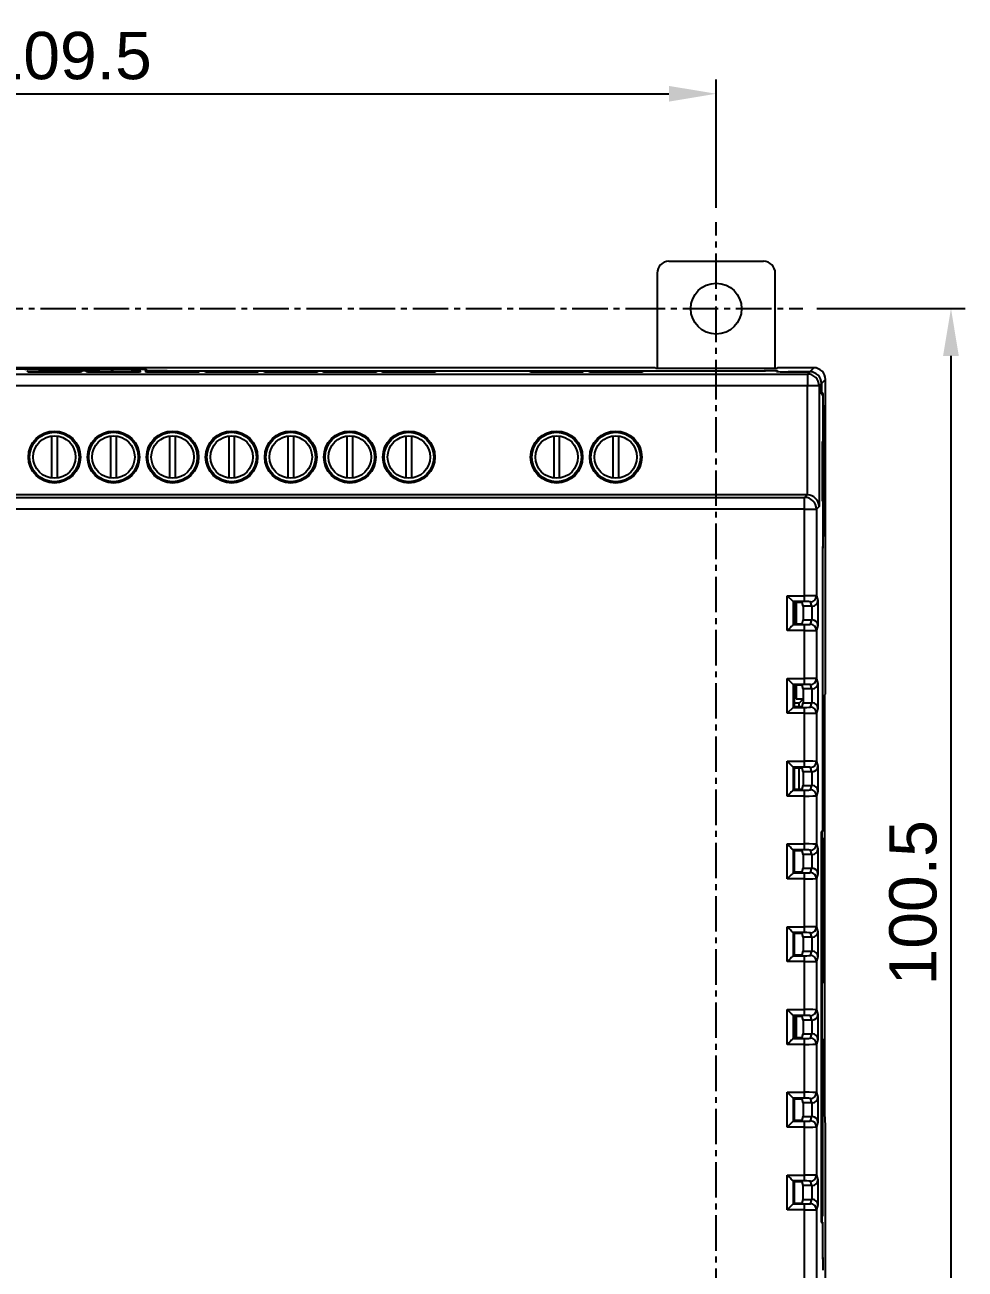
# Model space of a CAD drawing. Extents: x -197 to 433, y -280 to 31.
# Drawn here: x 353.7 to 433.3, y -76.5 to 28.8 of the extents above; entities that cross this region are included whole.
import ezdxf

# ---------------------------------------------------------------- set-up
doc = ezdxf.new("R2010")
doc.units = 0
doc.header["$LTSCALE"] = 4
doc.header["$PDMODE"] = 2
doc.header["$PDSIZE"] = 3
doc.linetypes.add('CENTER2', pattern=[1.125, 0.75, -0.125, 0.125, -0.125])
doc.layers.get('0').update_dxf_attribs({"linetype": 'CONTINUOUS'})
doc.layers.get('DEFPOINTS').update_dxf_attribs({"linetype": 'CONTINUOUS'})
doc.layers.add('1', color=1, linetype='CENTER2')
doc.layers.add('3', color=2, linetype='CONTINUOUS')
doc.styles.add('DIMENSION', font='arial.ttf')
doc.styles.get("Standard").update_dxf_attribs({"font": 'romans.shx', "bigfont": 'cadsg.shx'})
doc.dimstyles.new('STANDARD$0', dxfattribs={"dimtxt": 2, "dimasz": 1.8, "dimexe": 1, "dimexo": 1, "dimgap": 1, "dimtad": 1, "dimzin": 13, "dimdsep": 46, "dimtxsty": 'Standard', "dimcen": 0.09, "dimadec": 0, "dimazin": 0, "dimtp": 0.3, "dimtfac": 1, "dimtix": 1, "dimtmove": 2, "dimatfit": 3, "dimfxl": 1, "dimtolj": 1, "dimtzin": 13, "dimarcsym": 0})

# ---------------------------------------------------------------- blocks, each defined once
blk = doc.blocks.new('*D571')
at = {"layer": '3', "color": 2, "lineweight": -2, "transparency": 16777216}
for p, q in [((420.74, 4.76), (433.29, 4.76)), ((432.09, 0.76), (432.09, -91.75)), ((420.74, -95.75), (433.29, -95.75))]:
    blk.add_line(p, q, dxfattribs=at)
at = {"layer": '3', "color": 2, "transparency": 16777216}
for points in [[(431.42, 0.76), (432.75, 0.76), (432.09, 4.76)], [(431.42, -91.75), (432.75, -91.75), (432.09, -95.75)]]:
    blk.add_solid(points, dxfattribs=at)
at = {"layer": 'DEFPOINTS', "color": 0, "transparency": 16777216}
for p in [(419.54, 4.76), (419.54, -95.75), (432.09, -95.75)]:
    blk.add_point(p, dxfattribs=at)
at = {"layer": '3', "color": 3, "transparency": 16777216, "insert": (428.89, -45.5), "char_height": 4, "attachment_point": 5, "rotation": 90, "style": 'DIMENSION'}
blk.add_mtext('\\A1;100.5', dxfattribs=at)
blk = doc.blocks.new('*D572')
at = {"layer": '3', "color": 2, "lineweight": -2, "transparency": 16777216}
for p, q in [((302.72, 13.28), (302.72, 24.13)), ((412.22, 13.28), (412.22, 24.13)), ((306.72, 22.93), (408.22, 22.93))]:
    blk.add_line(p, q, dxfattribs=at)
at = {"layer": '3', "color": 2, "transparency": 16777216}
for points in [[(306.72, 23.59), (306.72, 22.26), (302.72, 22.93)], [(408.22, 23.59), (408.22, 22.26), (412.22, 22.93)]]:
    blk.add_solid(points, dxfattribs=at)
at = {"layer": 'DEFPOINTS', "color": 0, "transparency": 16777216}
for p in [(412.22, 22.93), (302.72, 12.08), (412.22, 12.08)]:
    blk.add_point(p, dxfattribs=at)
at = {"layer": '3', "color": 3, "transparency": 16777216, "insert": (357.47, 26.13), "char_height": 4, "attachment_point": 5, "style": 'DIMENSION'}
blk.add_mtext('\\A1;109.5', dxfattribs=at)

msp = doc.modelspace()

# ---------------------------------------------------------------- linework, layer by layer
for p, q in [((408.22, 8.755), (416.221, 8.755)), ((407.22, 7.755), (407.22, -0.322)), ((417.22, -0.322), (417.22, 7.755)), ((295.003, -0.779), (419.937, -0.779)), ((407.044, -0.245), (307.92, -0.245)), ((353.722, -0.374), (353.953, -0.374)), ((353.722, -0.374), (353.722, -0.376)), ((361.217, -0.376), (353.724, -0.376)), ((353.911, -0.537), (358.53, -0.537)), ((354.008, -0.633), (353.911, -0.537)), ((353.97, -0.356), (353.953, -0.374)), ((353.953, -0.374), (353.953, -0.376)), ((360.97, -0.356), (353.97, -0.356)), ((353.97, -0.356), (353.97, -0.376)), ((358.433, -0.633), (354.008, -0.633)), ((354.939, -0.424), (354.94, -0.469)), ((360.001, -0.424), (354.939, -0.424)), ((354.94, -0.469), (360.001, -0.469)), ((358.53, -0.537), (358.433, -0.633)), ((358.911, -0.537), (363.53, -0.537)), ((359.008, -0.633), (358.911, -0.537)), ((363.433, -0.633), (359.008, -0.633)), ((360.001, -0.469), (360.001, -0.424)), ((360.988, -0.374), (360.97, -0.356)), ((360.97, -0.356), (360.97, -0.376)), ((360.988, -0.374), (361.219, -0.374)), ((360.988, -0.374), (360.988, -0.376)), ((361.219, -0.376), (361.219, -0.374)), ((363.53, -0.537), (363.433, -0.633)), ((363.911, -0.537), (368.53, -0.537)), ((364.008, -0.633), (363.911, -0.537)), ((363.945, -0.45), (363.917, -0.422)), ((368.433, -0.633), (364.008, -0.633)), ((364.045, -0.448), (364.018, -0.422)), ((364.018, -0.422), (364.018, -0.46)), ((364.045, -0.462), (364.045, -0.448)), ((366.644, -0.496), (416.272, -0.496)), ((366.844, -0.496), (416.388, -0.496)), ((368.53, -0.537), (368.433, -0.633)), ((368.911, -0.537), (373.53, -0.537)), ((369.008, -0.633), (368.911, -0.537)), ((373.433, -0.633), (369.008, -0.633)), ((373.53, -0.537), (373.433, -0.633)), ((373.911, -0.537), (378.53, -0.537)), ((374.008, -0.633), (373.911, -0.537)), ((378.433, -0.633), (374.008, -0.633)), ((378.53, -0.537), (378.433, -0.633)), ((378.911, -0.537), (383.53, -0.537)), ((379.008, -0.633), (378.911, -0.537)), ((383.433, -0.633), (379.008, -0.633)), ((383.53, -0.537), (383.433, -0.633)), ((383.911, -0.537), (388.53, -0.537)), ((384.008, -0.633), (383.911, -0.537)), ((388.433, -0.633), (384.008, -0.633)), ((388.53, -0.537), (388.433, -0.633)), ((396.411, -0.537), (401.03, -0.537)), ((396.508, -0.633), (396.411, -0.537)), ((400.933, -0.633), (396.508, -0.633)), ((401.03, -0.537), (400.933, -0.633)), ((401.411, -0.537), (406.03, -0.537)), ((401.508, -0.633), (401.411, -0.537)), ((405.933, -0.633), (401.508, -0.633)), ((406.03, -0.537), (405.933, -0.633)), ((407.12, -0.322), (407.044, -0.245)), ((417.32, -0.322), (407.12, -0.322)), ((416.388, -0.496), (416.388, -0.496)), ((417.325, -0.566), (417.272, -0.513)), ((417.397, -0.245), (417.32, -0.322)), ((417.44, -0.566), (417.388, -0.513)), ((417.388, -0.513), (417.388, -0.572)), ((420.472, -0.245), (417.397, -0.245)), ((417.44, -0.574), (417.44, -0.566)), ((420.133, -0.583), (418.325, -0.583)), ((418.44, -0.583), (420.133, -0.583)), ((419.937, -0.779), (420.133, -0.583)), ((419.937, -0.779), (419.937, -1.779)), ((420.133, -0.583), (420.472, -0.245)), ((419.937, -1.779), (295.003, -1.779)), ((419.937, -10.996), (419.937, -1.779)), ((420.937, -1.779), (419.937, -1.779)), ((421.133, -1.583), (420.937, -1.779)), ((420.937, -1.779), (420.937, -11.979)), ((421.472, -1.245), (421.133, -1.583)), ((421.133, -2.458), (421.133, -1.583)), ((421.133, -1.583), (421.133, -2.287)), ((421.472, -27.819), (421.472, -1.245)), ((421.133, -2.287), (421.256, -2.409)), ((421.133, -2.409), (421.256, -2.409)), ((421.254, -2.579), (421.133, -2.458)), ((421.273, -3.409), (421.271, -3.409)), ((421.271, -14.413), (421.271, -3.579)), ((421.273, -3.409), (421.273, -5.496)), ((355.97, -6.014), (355.97, -9.579)), ((356.47, -9.579), (356.47, -6.014)), ((360.97, -6.014), (360.97, -9.579)), ((361.47, -9.579), (361.47, -6.014)), ((365.97, -6.014), (365.97, -9.579)), ((366.47, -9.579), (366.47, -6.014)), ((370.97, -6.014), (370.97, -9.579)), ((371.47, -9.579), (371.47, -6.014)), ((375.97, -6.014), (375.97, -9.579)), ((376.47, -9.579), (376.47, -6.014)), ((380.97, -6.014), (380.97, -9.579)), ((381.47, -9.579), (381.47, -6.014)), ((385.97, -6.014), (385.97, -9.579)), ((386.47, -9.579), (386.47, -6.014)), ((398.47, -6.014), (398.47, -9.579)), ((398.97, -9.579), (398.97, -6.014)), ((403.47, -6.014), (403.47, -9.579)), ((403.97, -9.579), (403.97, -6.014)), ((421.271, -5.496), (421.273, -5.496)), ((421.271, -5.514), (421.29, -5.514)), ((421.273, -5.496), (421.29, -5.514)), ((421.29, -5.514), (421.29, -12.479)), ((421.221, -6.47), (421.176, -6.471)), ((421.176, -6.471), (421.176, -11.522)), ((421.221, -11.522), (421.221, -6.47)), ((419.92, -10.996), (295.02, -10.996)), ((295.235, -11.211), (419.705, -11.211)), ((419.705, -11.211), (419.92, -10.996)), ((419.705, -12.211), (419.705, -11.211)), ((421.176, -11.522), (421.221, -11.522)), ((419.705, -12.211), (295.235, -12.211)), ((419.705, -12.211), (420.705, -12.211)), ((419.705, -19.522), (419.705, -12.211)), ((420.937, -11.979), (420.705, -12.211)), ((420.705, -12.211), (420.705, -19.547)), ((421.271, -12.479), (421.29, -12.479)), ((421.271, -12.496), (421.273, -12.496)), ((421.29, -12.479), (421.273, -12.496)), ((421.273, -12.496), (421.273, -14.513)), ((421.271, -14.513), (421.273, -14.513)), ((421.22, -15.447), (421.254, -15.413)), ((421.22, -15.447), (421.22, -39.383)), ((421.256, -15.513), (421.22, -15.549)), ((421.256, -15.513), (421.22, -15.513)), ((421.22, -15.549), (421.22, -39.479)), ((418.73, -20.021), (418.231, -19.522)), ((418.231, -19.522), (419.705, -19.522)), ((418.231, -22.471), (418.231, -19.522)), ((419.705, -20.021), (419.705, -19.522)), ((420.705, -19.547), (420.836, -19.941)), ((420.836, -19.941), (420.836, -22.051)), ((419.705, -20.021), (418.73, -20.021)), ((418.73, -20.021), (418.73, -21.971)), ((418.81, -20.101), (418.73, -20.021)), ((418.81, -20.101), (418.81, -21.891)), ((419.488, -20.101), (418.81, -20.101)), ((418.85, -21.891), (418.85, -20.101)), ((418.989, -20.101), (418.989, -21.891)), ((419.593, -20.415), (419.488, -20.101)), ((420.328, -20.415), (419.593, -20.415)), ((419.593, -20.415), (419.593, -21.577)), ((420.328, -20.415), (420.205, -20.047)), ((420.336, -21.577), (420.336, -20.415)), ((418.81, -21.891), (418.73, -21.971)), ((418.73, -21.971), (419.705, -21.971)), ((418.81, -21.891), (419.488, -21.891)), ((419.488, -21.891), (419.593, -21.577)), ((419.593, -21.577), (420.328, -21.577)), ((419.705, -22.471), (419.705, -21.971)), ((420.205, -21.946), (420.328, -21.577)), ((420.836, -22.051), (420.705, -22.445)), ((419.705, -22.471), (418.231, -22.471)), ((419.705, -26.522), (419.705, -22.471)), ((420.705, -22.445), (420.705, -26.547)), ((418.73, -27.021), (418.231, -26.522)), ((418.231, -26.522), (419.705, -26.522)), ((418.231, -29.471), (418.231, -26.522)), ((419.705, -27.021), (418.73, -27.021)), ((418.73, -27.021), (418.73, -28.971)), ((418.81, -27.101), (418.73, -27.021)), ((419.488, -27.101), (418.81, -27.101)), ((418.81, -27.101), (418.81, -28.891)), ((418.85, -28.096), (418.85, -27.101)), ((418.989, -27.101), (418.989, -28.236)), ((419.593, -27.415), (419.488, -27.101)), ((419.705, -27.021), (419.705, -26.522)), ((420.328, -27.415), (420.205, -27.047)), ((420.705, -26.547), (420.836, -26.941)), ((420.836, -26.941), (420.836, -29.051)), ((418.85, -28.096), (418.81, -28.096)), ((418.989, -28.236), (418.85, -28.096)), ((418.989, -28.236), (419.593, -28.236)), ((419.593, -28.246), (419.236, -28.602)), ((420.328, -27.415), (419.593, -27.415)), ((419.593, -27.415), (419.593, -28.577)), ((420.336, -28.577), (420.336, -27.415)), ((421.472, -27.819), (421.395, -27.896)), ((421.395, -27.896), (421.395, -63.296)), ((418.73, -28.971), (418.231, -29.471)), ((418.81, -28.891), (418.73, -28.971)), ((418.73, -28.971), (419.705, -28.971)), ((419.236, -28.602), (418.81, -28.602)), ((418.81, -28.891), (419.488, -28.891)), ((419.236, -28.891), (419.236, -28.602)), ((419.488, -28.891), (419.593, -28.577)), ((419.593, -28.577), (420.328, -28.577)), ((419.705, -29.471), (419.705, -28.971)), ((420.205, -28.946), (420.328, -28.577)), ((420.836, -29.051), (420.705, -29.445)), ((420.705, -29.445), (420.705, -33.547)), ((419.705, -29.471), (418.231, -29.471)), ((419.705, -33.522), (419.705, -29.471)), ((418.231, -36.471), (418.231, -33.522)), ((418.231, -33.522), (419.705, -33.522)), ((419.705, -34.021), (419.705, -33.522)), ((420.705, -33.547), (420.836, -33.941)), ((418.73, -34.021), (418.73, -35.971)), ((419.705, -34.021), (418.73, -34.021)), ((418.81, -34.101), (418.73, -34.021)), ((419.488, -34.101), (418.81, -34.101)), ((418.81, -34.101), (418.81, -35.891)), ((419.236, -35.891), (419.236, -34.101)), ((419.593, -34.415), (419.488, -34.101)), ((420.328, -34.415), (419.593, -34.415)), ((419.593, -34.415), (419.593, -35.577)), ((420.328, -34.415), (420.205, -34.047)), ((420.336, -35.577), (420.336, -34.415)), ((420.836, -33.941), (420.836, -36.051)), ((419.488, -35.891), (419.593, -35.577)), ((419.593, -35.577), (420.328, -35.577)), ((420.205, -35.946), (420.328, -35.577)), ((419.705, -36.471), (418.231, -36.471)), ((418.81, -35.891), (418.73, -35.971)), ((418.73, -35.971), (419.705, -35.971)), ((418.81, -35.891), (419.488, -35.891)), ((419.705, -36.471), (419.705, -35.971)), ((419.705, -40.522), (419.705, -36.471)), ((420.836, -36.051), (420.705, -36.445)), ((420.705, -36.445), (420.705, -40.547)), ((421.22, -39.383), (421.107, -39.496)), ((421.107, -39.496), (421.107, -72.496)), ((421.203, -39.496), (421.107, -39.496)), ((421.22, -39.479), (421.124, -39.479)), ((421.203, -39.496), (421.22, -39.479)), ((421.203, -39.996), (421.203, -39.496)), ((418.231, -40.522), (419.705, -40.522)), ((418.231, -43.471), (418.231, -40.522)), ((419.705, -41.021), (418.73, -41.021)), ((418.73, -41.021), (418.73, -42.971)), ((418.81, -41.101), (418.73, -41.021)), ((419.705, -41.021), (419.705, -40.522)), ((420.705, -40.547), (420.836, -40.941)), ((420.836, -40.941), (420.836, -43.051)), ((421.22, -39.996), (421.107, -39.996)), ((421.22, -39.996), (421.22, -52.296)), ((418.81, -41.101), (418.81, -42.891)), ((419.488, -41.101), (418.81, -41.101)), ((419.593, -41.415), (419.488, -41.101)), ((420.328, -41.415), (419.593, -41.415)), ((419.593, -41.415), (419.593, -42.577)), ((420.328, -41.415), (420.205, -41.047)), ((420.336, -42.577), (420.336, -41.415)), ((418.81, -42.891), (418.73, -42.971)), ((418.73, -42.971), (419.705, -42.971)), ((418.81, -42.891), (419.488, -42.891)), ((419.488, -42.891), (419.593, -42.577)), ((419.593, -42.577), (420.328, -42.577)), ((419.705, -43.471), (419.705, -42.971)), ((420.205, -42.946), (420.328, -42.577)), ((420.836, -43.051), (420.705, -43.445)), ((419.705, -43.471), (418.231, -43.471)), ((419.705, -47.522), (419.705, -43.471)), ((420.705, -43.445), (420.705, -47.547)), ((418.231, -47.522), (419.705, -47.522)), ((418.231, -50.471), (418.231, -47.522)), ((419.705, -48.021), (418.73, -48.021)), ((418.73, -48.021), (418.73, -49.971)), ((418.81, -48.101), (418.73, -48.021)), ((419.488, -48.101), (418.81, -48.101)), ((418.81, -48.101), (418.81, -49.891)), ((419.593, -48.415), (419.488, -48.101)), ((419.705, -48.021), (419.705, -47.522)), ((420.328, -48.415), (420.205, -48.047)), ((420.705, -47.547), (420.836, -47.941)), ((420.836, -47.941), (420.836, -50.051)), ((420.328, -48.415), (419.593, -48.415)), ((419.593, -48.415), (419.593, -49.577)), ((420.336, -49.577), (420.336, -48.415)), ((419.705, -50.471), (418.231, -50.471)), ((418.81, -49.891), (418.73, -49.971)), ((418.73, -49.971), (419.705, -49.971)), ((418.81, -49.891), (419.488, -49.891)), ((419.488, -49.891), (419.593, -49.577)), ((419.593, -49.577), (420.328, -49.577)), ((419.705, -50.471), (419.705, -49.971)), ((419.705, -54.522), (419.705, -50.471)), ((420.205, -49.946), (420.328, -49.577)), ((420.836, -50.051), (420.705, -50.445)), ((420.705, -50.445), (420.705, -54.547)), ((421.22, -52.296), (421.107, -52.296)), ((421.203, -56.996), (421.203, -52.296)), ((418.231, -54.522), (419.705, -54.522)), ((418.231, -57.471), (418.231, -54.522)), ((419.705, -55.021), (419.705, -54.522)), ((420.705, -54.547), (420.836, -54.941)), ((419.705, -55.021), (418.73, -55.021)), ((418.73, -55.021), (418.73, -56.971)), ((418.81, -55.101), (418.73, -55.021)), ((419.488, -55.101), (418.81, -55.101)), ((418.81, -55.101), (418.81, -56.891)), ((418.85, -56.891), (418.85, -55.101)), ((418.989, -55.101), (418.989, -56.891)), ((419.593, -55.415), (419.488, -55.101)), ((420.328, -55.415), (419.593, -55.415)), ((419.593, -55.415), (419.593, -56.577)), ((420.328, -55.415), (420.205, -55.047)), ((420.336, -56.577), (420.336, -55.415)), ((420.836, -54.941), (420.836, -57.051)), ((419.488, -56.891), (419.593, -56.577)), ((419.593, -56.577), (420.328, -56.577)), ((420.205, -56.946), (420.328, -56.577)), ((419.705, -57.471), (418.231, -57.471)), ((418.81, -56.891), (418.73, -56.971)), ((418.73, -56.971), (419.705, -56.971)), ((418.81, -56.891), (419.488, -56.891)), ((419.705, -57.471), (419.705, -56.971)), ((419.705, -61.522), (419.705, -57.471)), ((420.836, -57.051), (420.705, -57.445)), ((420.705, -57.445), (420.705, -61.547)), ((421.22, -56.996), (421.107, -56.996)), ((421.22, -56.996), (421.22, -71.996)), ((418.231, -64.471), (418.231, -61.522)), ((418.73, -62.021), (418.231, -61.522)), ((418.231, -61.522), (419.705, -61.522)), ((418.73, -62.021), (418.73, -63.971)), ((419.705, -62.021), (418.73, -62.021)), ((418.81, -62.101), (418.73, -62.021)), ((419.705, -62.021), (419.705, -61.522)), ((420.328, -62.415), (420.205, -62.047)), ((420.705, -61.547), (420.836, -61.941)), ((420.836, -61.941), (420.836, -64.051)), ((418.81, -62.101), (418.81, -63.891)), ((419.488, -62.101), (418.81, -62.101)), ((419.593, -62.415), (419.488, -62.101)), ((420.328, -62.415), (419.593, -62.415)), ((419.593, -62.415), (419.593, -63.577)), ((420.336, -63.577), (420.336, -62.415)), ((418.73, -63.971), (418.231, -64.471)), ((418.81, -63.891), (418.73, -63.971)), ((418.73, -63.971), (419.705, -63.971)), ((418.81, -63.891), (419.488, -63.891)), ((419.488, -63.891), (419.593, -63.577)), ((419.593, -63.577), (420.328, -63.577)), ((419.705, -64.471), (419.705, -63.971)), ((420.205, -63.946), (420.328, -63.577)), ((420.836, -64.051), (420.705, -64.445)), ((421.395, -63.296), (421.428, -63.329)), ((421.472, -64.373), (421.428, -63.329)), ((419.705, -64.471), (418.231, -64.471)), ((419.705, -68.522), (419.705, -64.471)), ((420.705, -64.445), (420.705, -68.547)), ((421.472, -89.748), (421.472, -64.373)), ((418.231, -68.522), (419.705, -68.522)), ((418.231, -71.471), (418.231, -68.522)), ((419.705, -69.021), (418.73, -69.021)), ((418.73, -69.021), (418.73, -70.971)), ((418.81, -69.101), (418.73, -69.021)), ((418.81, -69.101), (418.81, -70.891)), ((419.488, -69.101), (418.81, -69.101)), ((419.593, -69.415), (419.488, -69.101)), ((420.328, -69.415), (419.593, -69.415)), ((419.593, -70.577), (419.593, -69.415)), ((419.705, -69.021), (419.705, -68.522)), ((420.328, -69.415), (420.205, -69.047)), ((420.336, -70.577), (420.336, -69.415)), ((420.705, -68.547), (420.836, -68.941)), ((420.836, -68.941), (420.836, -71.051)), ((418.73, -70.971), (418.231, -71.471)), ((419.705, -71.471), (418.231, -71.471)), ((418.81, -70.891), (418.73, -70.971)), ((418.73, -70.971), (419.705, -70.971)), ((418.81, -70.891), (419.488, -70.891)), ((419.488, -70.891), (419.593, -70.577)), ((419.593, -70.577), (420.328, -70.577)), ((419.705, -71.471), (419.705, -70.971)), ((419.705, -78.781), (419.705, -71.471)), ((420.205, -70.946), (420.328, -70.577)), ((420.836, -71.051), (420.705, -71.445)), ((420.705, -71.445), (420.705, -78.781)), ((421.22, -71.996), (421.107, -71.996)), ((421.107, -72.496), (421.22, -72.61)), ((421.203, -72.496), (421.107, -72.496)), ((421.22, -72.514), (421.124, -72.514)), ((421.203, -72.496), (421.203, -71.996)), ((421.22, -72.514), (421.203, -72.496)), ((421.22, -72.514), (421.22, -75.444)), ((421.22, -72.61), (421.22, -75.546)), ((421.22, -75.444), (421.256, -75.479)), ((421.22, -75.479), (421.256, -75.479)), ((421.254, -75.579), (421.22, -75.546))]:
    msp.add_line(p, q)
at = {"flags": 128}
for points in [[(418.73, -21.971), (418.716, -21.985), (418.685, -22.017), (418.637, -22.064), (418.575, -22.126), (418.5, -22.201), (418.416, -22.285), (418.325, -22.376), (418.231, -22.471)], [(418.73, -34.021), (418.716, -34.007), (418.685, -33.976), (418.637, -33.928), (418.575, -33.866), (418.5, -33.791), (418.416, -33.707), (418.325, -33.616), (418.231, -33.522)], [(418.73, -35.971), (418.716, -35.985), (418.685, -36.017), (418.637, -36.064), (418.575, -36.126), (418.5, -36.201), (418.416, -36.285), (418.325, -36.376), (418.231, -36.471)], [(418.73, -41.021), (418.716, -41.007), (418.685, -40.976), (418.637, -40.928), (418.575, -40.866), (418.5, -40.791), (418.416, -40.707), (418.325, -40.616), (418.231, -40.522)], [(418.73, -42.971), (418.716, -42.985), (418.685, -43.017), (418.637, -43.064), (418.575, -43.126), (418.5, -43.201), (418.416, -43.285), (418.325, -43.376), (418.231, -43.471)], [(418.73, -48.021), (418.716, -48.007), (418.685, -47.976), (418.637, -47.928), (418.575, -47.866), (418.5, -47.791), (418.416, -47.707), (418.325, -47.616), (418.231, -47.522)], [(418.73, -49.971), (418.716, -49.985), (418.685, -50.017), (418.637, -50.064), (418.575, -50.126), (418.5, -50.201), (418.416, -50.285), (418.325, -50.376), (418.231, -50.471)], [(418.73, -55.021), (418.716, -55.007), (418.685, -54.976), (418.637, -54.928), (418.575, -54.866), (418.5, -54.791), (418.416, -54.707), (418.325, -54.616), (418.231, -54.522)], [(418.73, -56.971), (418.716, -56.985), (418.685, -57.017), (418.637, -57.064), (418.575, -57.126), (418.5, -57.201), (418.416, -57.285), (418.325, -57.376), (418.231, -57.471)], [(418.73, -69.021), (418.716, -69.007), (418.685, -68.976), (418.637, -68.928), (418.575, -68.866), (418.5, -68.791), (418.416, -68.707), (418.325, -68.616), (418.231, -68.522)]]:
    msp.add_lwpolyline(points, dxfattribs=at)
for centre, radius in [((412.22, 4.755), 2.15), ((356.22, -7.796), 2.2), ((356.22, -7.796), 2.095), ((356.22, -7.796), 1.8), ((361.22, -7.796), 2.2), ((361.22, -7.796), 2.095), ((361.22, -7.796), 1.8), ((366.22, -7.796), 2.2), ((366.22, -7.796), 2.095), ((366.22, -7.796), 1.8), ((371.22, -7.796), 2.2), ((371.22, -7.796), 2.095), ((371.22, -7.796), 1.8), ((376.22, -7.796), 2.2), ((376.22, -7.796), 2.095), ((376.22, -7.796), 1.8), ((381.22, -7.796), 2.2), ((381.22, -7.796), 2.095), ((381.22, -7.796), 1.8), ((386.22, -7.796), 2.2), ((386.22, -7.796), 2.095), ((386.22, -7.796), 1.8), ((398.72, -7.796), 2.2), ((398.72, -7.796), 2.095), ((398.72, -7.796), 1.8), ((403.72, -7.796), 2.2), ((403.72, -7.796), 2.095), ((403.72, -7.796), 1.8)]:
    msp.add_circle(centre, radius)
for centre, radius, start, end in [((419.937, -1.779), 1, 0.02056, 89.97933), ((419.705, -12.211), 1, 0.02068, 89.97942), ((420.205, -19.547), 0.5, 270.0263, 359.90364), ((420.205, -22.446), 0.5, 0.09636, 89.97349), ((420.205, -26.547), 0.5, 270.0266, 359.90355), ((420.205, -29.446), 0.5, 0.09624, 89.97382), ((420.205, -33.547), 0.5, 270.02635, 359.9037), ((420.205, -36.446), 0.5, 0.0963, 89.97365), ((420.205, -40.547), 0.5, 270.02635, 359.9037), ((420.205, -43.446), 0.5, 0.09637, 89.97356), ((420.205, -47.547), 0.5, 270.02644, 359.90363), ((420.205, -50.446), 0.5, 0.0963, 89.97365), ((420.205, -54.547), 0.5, 270.02635, 359.9037), ((420.205, -57.446), 0.5, 0.0963, 89.97365), ((420.205, -61.547), 0.5, 270.02618, 359.90376), ((420.205, -64.446), 0.5, 0.09645, 89.9734), ((420.205, -68.547), 0.5, 270.02651, 359.90364), ((420.205, -71.446), 0.5, 0.09636, 89.9737)]:
    msp.add_arc(centre, radius, start, end)
for centre, major_axis, ratio, start_param, end_param in [((408.221, 7.755), (-0.707, 0.707), 0.9996955, 5.4979394, 7.0684312), ((416.22, 7.755), (-0.707, -0.707), 0.9996955, 2.3563468, 3.9268385), ((353.724, -0.423), (2.7, 0), 0.0174551, 1.5707963, 3.1241394), ((361.217, -0.423), (2.7, 0), 0.0174551, 0.0174533, 1.5707963), ((361.219, -0.423), (2.8, 0), 0.0174551, 0.0174533, 1.5707963), ((366.644, -0.449), (2.7, 0), 0.0174551, 3.1590459, 4.712389), ((366.844, -0.447), (2.8, 0), 0.0174551, 3.1590459, 4.712389), ((416.272, -0.514), (1, 0), 0.0174551, 0.0174533, 1.5707963), ((416.388, -0.514), (1, 0), 0.0174551, 0.0174533, 1.5707963), ((418.325, -0.566), (1, 0), 0.0174551, 3.1590459, 4.712389), ((418.44, -0.566), (1, 0), 0.0174551, 3.1590459, 4.712389), ((420.133, -1.584), (0.707, 0.707), 0.9996955, 5.4979394, 7.0684312), ((420.133, -1.584), (0.707, 0.707), 0.9996955, 5.4979394, 7.0684312), ((420.472, -1.245), (0.707, 0.707), 0.9996955, 5.4979394, 7.0684312), ((421.254, -3.579), (0, 1), 0.0174551, 4.712389, 6.265732), ((421.255, -3.409), (0, 1), 0.0174551, 4.712389, 6.265732), ((419.92, -11.996), (0.707, 0.707), 0.9996955, 0.7680972, 0.7852459), ((419.937, -11.979), (0.927, -0.384), 0.9756194, 0.4015019, 1.9548449), ((421.254, -14.413), (0, 1), 0.0174551, 3.1590459, 4.712389), ((421.255, -14.513), (0, 1), 0.0174551, 3.1590459, 4.712389), ((419.705, -19.548), (1, 0), 0.0262039, 0.0174533, 1.5707963), ((420.336, -19.941), (0.494, 0.08), 0.9462863, 4.5601338, 6.1134768), ((419.705, -20.047), (0.5, 0), 0.0524078, 0.0174533, 1.5707963), ((420.328, -19.915), (0.158, -0.475), 0.9984779, 5.962135, 5.9786749), ((419.705, -21.945), (0.5, 0), 0.0524078, 4.712389, 6.265732), ((420.328, -22.078), (-0.158, -0.475), 0.9984779, 3.4461031, 3.462643), ((420.336, -22.051), (0.494, -0.08), 0.9462863, 0.1697085, 1.7230516), ((419.705, -22.444), (1, 0), 0.0262039, 4.712389, 6.265732), ((419.705, -26.548), (1, 0), 0.0262039, 0.0174533, 1.5707963), ((419.705, -27.047), (0.5, 0), 0.0524078, 0.0174533, 1.5707963), ((420.336, -26.941), (0.494, 0.08), 0.9462863, 4.5601338, 6.1134768), ((420.328, -26.915), (0.158, -0.475), 0.9984779, 5.962135, 5.9786749), ((419.705, -28.945), (0.5, 0), 0.0524078, 4.712389, 6.265732), ((419.705, -29.444), (1, 0), 0.0262039, 4.712389, 6.265732), ((420.328, -29.078), (-0.158, -0.475), 0.9984779, 3.4461031, 3.462643), ((420.336, -29.051), (0.494, -0.08), 0.9462863, 0.1697085, 1.7230516), ((419.705, -33.548), (1, 0), 0.0262039, 0.0174533, 1.5707963), ((419.705, -34.047), (0.5, 0), 0.0524078, 0.0174533, 1.5707963), ((420.328, -33.915), (0.158, -0.475), 0.9984779, 5.962135, 5.9786749), ((420.336, -33.941), (0.494, 0.08), 0.9462863, 4.5601338, 6.1134768), ((420.328, -36.078), (-0.158, -0.475), 0.9984779, 3.4461031, 3.462643), ((420.336, -36.051), (0.494, -0.08), 0.9462863, 0.1697085, 1.7230516), ((419.705, -35.945), (0.5, 0), 0.0524078, 4.712389, 6.265732), ((419.705, -36.444), (1, 0), 0.0262039, 4.712389, 6.265732), ((419.705, -40.548), (1, 0), 0.0262039, 0.0174533, 1.5707963), ((419.705, -41.047), (0.5, 0), 0.0524078, 0.0174533, 1.5707963), ((420.336, -40.941), (0.494, 0.08), 0.9462863, 4.5601338, 6.1134768), ((420.328, -40.915), (0.158, -0.475), 0.9984779, 5.962135, 5.9786749), ((419.705, -42.945), (0.5, 0), 0.0524078, 4.712389, 6.265732), ((420.328, -43.078), (-0.158, -0.475), 0.9984779, 3.4461031, 3.462643), ((420.336, -43.051), (0.494, -0.08), 0.9462863, 0.1697085, 1.7230516), ((419.705, -43.444), (1, 0), 0.0262039, 4.712389, 6.265732), ((419.705, -47.548), (1, 0), 0.0262039, 0.0174533, 1.5707963), ((419.705, -48.047), (0.5, 0), 0.0524078, 0.0174533, 1.5707963), ((420.336, -47.941), (0.494, 0.08), 0.9462863, 4.5601338, 6.1134768), ((420.328, -47.915), (0.158, -0.475), 0.9984779, 5.962135, 5.9786749), ((419.705, -49.945), (0.5, 0), 0.0524078, 4.712389, 6.265732), ((419.705, -50.444), (1, 0), 0.0262039, 4.712389, 6.265732), ((420.328, -50.078), (-0.158, -0.475), 0.9984779, 3.4461031, 3.462643), ((420.336, -50.051), (0.494, -0.08), 0.9462863, 0.1697085, 1.7230516), ((419.705, -54.548), (1, 0), 0.0262039, 0.0174533, 1.5707963), ((419.705, -55.047), (0.5, 0), 0.0524078, 0.0174533, 1.5707963), ((420.328, -54.915), (0.158, -0.475), 0.9984779, 5.962135, 5.9786749), ((420.336, -54.941), (0.494, 0.08), 0.9462863, 4.5601338, 6.1134768), ((420.328, -57.078), (-0.158, -0.475), 0.9984779, 3.4461031, 3.462643), ((420.336, -57.051), (0.494, -0.08), 0.9462863, 0.1697085, 1.7230516), ((419.705, -56.945), (0.5, 0), 0.0524078, 4.712389, 6.265732), ((419.705, -57.444), (1, 0), 0.0262039, 4.712389, 6.265732), ((419.705, -61.548), (1, 0), 0.0262039, 0.0174533, 1.5707963), ((419.705, -62.047), (0.5, 0), 0.0524078, 0.0174533, 1.5707963), ((420.336, -61.941), (0.494, 0.08), 0.9462863, 4.5601338, 6.1134768), ((420.328, -61.915), (0.158, -0.475), 0.9984779, 5.962135, 5.9786749), ((419.705, -63.945), (0.5, 0), 0.0524078, 4.712389, 6.265732), ((420.328, -64.078), (-0.158, -0.475), 0.9984779, 3.4461031, 3.462643), ((420.336, -64.051), (0.494, -0.08), 0.9462863, 0.1697085, 1.7230516), ((419.705, -64.444), (1, 0), 0.0262039, 4.712389, 6.265732), ((419.705, -68.548), (1, 0), 0.0262039, 0.0174533, 1.5707963), ((419.705, -69.047), (0.5, 0), 0.0524078, 0.0174533, 1.5707963), ((420.328, -68.915), (0.158, -0.475), 0.9984779, 5.962135, 5.9786749), ((420.336, -68.941), (0.494, 0.08), 0.9462863, 4.5601338, 6.1134768), ((419.705, -70.945), (0.5, 0), 0.0524078, 4.712389, 6.265732), ((419.705, -71.444), (1, 0), 0.0262039, 4.712389, 6.265732), ((420.328, -71.078), (-0.158, -0.475), 0.9984779, 3.4461031, 3.462643), ((420.336, -71.051), (0.494, -0.08), 0.9462863, 0.1697085, 1.7230516), ((421.254, -76.579), (0, 1), 0.0174551, 4.712389, 6.265732), ((421.255, -76.479), (0, 1), 0.0174551, 4.712389, 6.265732)]:
    msp.add_ellipse(centre, major_axis=major_axis, ratio=ratio, start_param=start_param, end_param=end_param)
at = {"layer": '1'}
for p, q in [((412.22, -2.569), (412.22, 12.08)), ((310.045, 4.755), (406.163, 4.755)), ((404.896, 4.755), (419.545, 4.755)), ((412.22, -88.423), (412.22, -2.569))]:
    msp.add_line(p, q, dxfattribs=at)

# ---------------------------------------------------------------- dimensions: what is measured, and where the dimension line sits
at = {"layer": '3'}
dim = msp.add_linear_dim(base=(412.22, 22.928), p1=(302.72, 12.08), p2=(412.22, 12.08), dimstyle='STANDARD$0', override={"dimtxt": 4, "dimasz": 4, "dimexe": 1.2, "dimexo": 1.2, "dimgap": 1.2, "dimzin": 8, "dimtxsty": 'DIMENSION', "dimcen": 0, "dimclrd": 2, "dimclre": 2, "dimclrt": 3, "dimatfit": 0, "dimtzin": 8}, dxfattribs=at)
dim.commit()
dim.dimension.update_dxf_attribs({"geometry": '*D572', "text_midpoint": (357.47, 26.128)})
dim = msp.add_linear_dim(base=(432.086, -95.747), p1=(419.545, 4.755), p2=(419.545, -95.747), angle=90, dimstyle='STANDARD$0', override={"dimtxt": 4, "dimasz": 4, "dimexe": 1.2, "dimexo": 1.2, "dimgap": 1.2, "dimzin": 8, "dimtxsty": 'DIMENSION', "dimcen": 0, "dimclrd": 2, "dimclre": 2, "dimclrt": 3, "dimatfit": 0, "dimtzin": 8}, dxfattribs=at)
dim.commit()
dim.dimension.update_dxf_attribs({"geometry": '*D571', "text_midpoint": (428.886, -45.496)})

doc.saveas('drawing.dxf')
